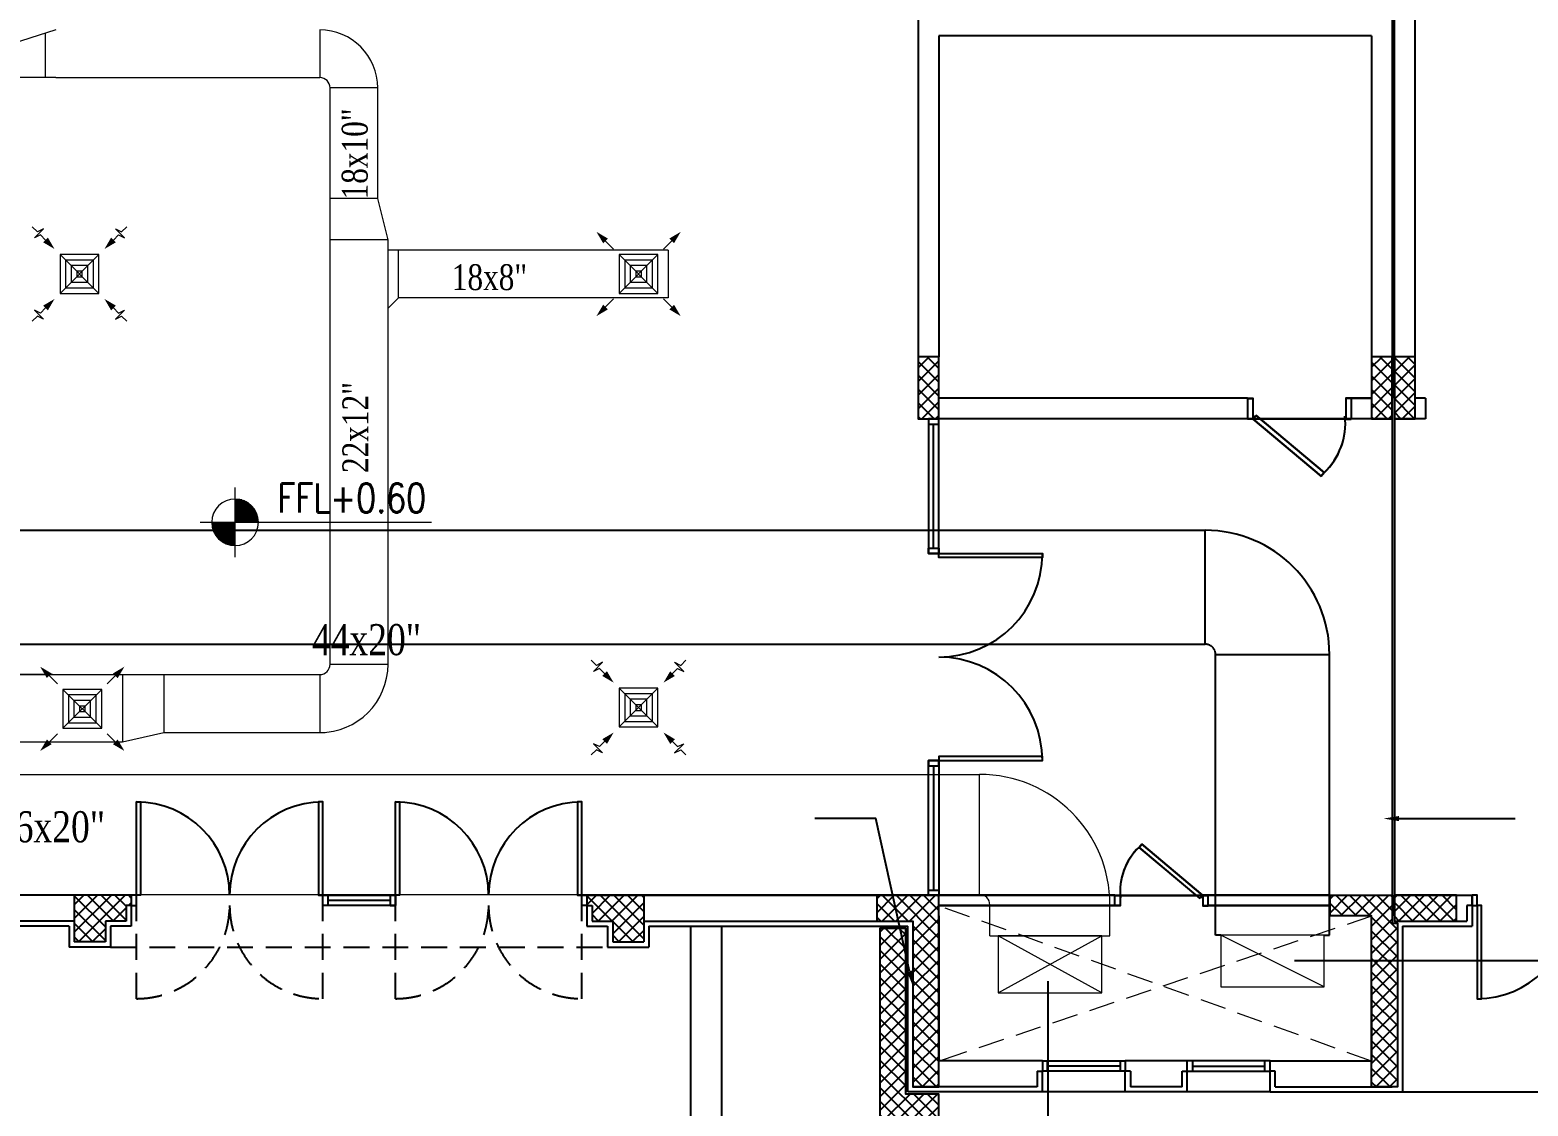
# Model space of a CAD drawing. Extents: x 278386 to 404536, y 8015 to 97114.
# Drawn here: x 360749 to 375218, y 66399 to 76790 of the extents above; entities that cross this region are included whole.
import ezdxf
from ezdxf.enums import TextEntityAlignment as Align

# ---------------------------------------------------------------- set-up
doc = ezdxf.new("R2010")
doc.units = 0
doc.header["$LTSCALE"] = 2
doc.header["$MEASUREMENT"] = 0
doc.linetypes.add('1-BLOCK-A_FLOOR PLAN$0$HIDDEN2', pattern=[0.1875, 0.125, -0.0625])
doc.linetypes.add('HIDDEN', pattern=[0.375, 0.25, -0.125])
doc.layers.get('0').update_dxf_attribs({"color": 1})
for name, color, linetype, lineweight in [('-D', 2, 'Continuous', 13), ('-DT', 4, 'Continuous', 13), ('1-BLOCK-A_FLOOR PLAN$0$ABOVE', 1, '1-BLOCK-A_FLOOR PLAN$0$HIDDEN2', 13), ('1-BLOCK-A_FLOOR PLAN$0$LEVEL', 1, 'Continuous', 13), ('ac duct1', 50, 'Continuous', 13), ('fresh air', 6, 'Continuous', 13)]:
    doc.layers.add(name, color=color, linetype=linetype, lineweight=lineweight)
for name, color, linetype in [('1-BLOCK-A_FLOOR PLAN$0$AXIS-DIM', 1, 'Continuous'), ('1-BLOCK-A_FLOOR PLAN$0$CLADDING', 1, 'Continuous'), ('1-BLOCK-A_FLOOR PLAN$0$COL', 1, 'Continuous'), ('1-BLOCK-A_FLOOR PLAN$0$COL-HAT', 1, 'Continuous'), ('1-BLOCK-A_FLOOR PLAN$0$COLUMN', 1, 'Continuous'), ('1-BLOCK-A_FLOOR PLAN$0$DOOR', 1, 'Continuous'), ('1-BLOCK-A_FLOOR PLAN$0$EXP-JOINT', 1, 'Continuous'), ('1-BLOCK-A_FLOOR PLAN$0$STAIR', 1, 'Continuous'), ('1-BLOCK-A_FLOOR PLAN$0$WALL', 1, 'Continuous'), ('1-BLOCK-A_FLOOR PLAN$0$WIN', 1, 'Continuous'), ('ex text', 93, 'Continuous'), ('ext', 93, 'Continuous'), ('TITLE-A$0$1-BLOCK-A_FLOOR PLAN$0$ROAD', 1, 'Continuous')]:
    doc.layers.add(name, color=color, linetype=linetype)
doc.styles.add('1-BLOCK-A_FLOOR PLAN$0$RomanS', font='romans.shx')
doc.styles.add('DIMTEXT', font='romans.shx', dxfattribs={"width": 0.75})
doc.styles.add('IBA', font='romantic.ttf', dxfattribs={"width": 0.8, "height": 0.3})
doc.styles.add('manohar', font='romantic.ttf', dxfattribs={"width": 0.8, "height": 0.25})
doc.dimstyles.new('LEADER', dxfattribs={"dimscale": 0.2, "dimtxt": 1.8, "dimasz": 2, "dimexe": 2, "dimexo": 1.5, "dimgap": 1, "dimtad": 1, "dimlfac": 100, "dimzin": 13, "dimdsep": 46, "dimtxsty": 'DIMTEXT', "dimcen": 1.5, "dimdle": 2, "dimclrd": 4, "dimclre": 256, "dimclrt": 4, "dimadec": 0, "dimazin": 0, "dimtfac": 1, "dimtix": 1, "dimtmove": 2, "dimatfit": 0, "dimfxl": 2, "dimtolj": 1, "dimtzin": 13, "dimarcsym": 0})
pattern_1 = [(45, (-807.44601, -362.50535), (-0.066291261, 0.066291261), []), (135, (-807.44601, -362.50535), (-0.066291261, -0.066291261), [])]

# ---------------------------------------------------------------- blocks, each defined once
blk = doc.blocks.new('1-BLOCK-A_FLOOR PLAN$0$W80')
at = {"color": 8}
for p, q in [((0, 0.1), (0.8, 0.1)), ((0.8, 0), (0, 0)), ((0.05, 0), (0.05, 0.1)), ((0.75, 0.05), (0.05, 0.05)), ((0.75, 0.1), (0.75, 0))]:
    blk.add_line(p, q, dxfattribs=at)
blk = doc.blocks.new('1-BLOCK-A_FLOOR PLAN$0$ZA_TARGT')
at = {"color": 8}
for p, q in [((0, 0.75), (0, -0.75)), ((-0.373, 0.333), (0, 0.333)), ((-0.353, 0.354), (0, 0.354)), ((-0.331, 0.375), (0, 0.375)), ((-0.305, 0.396), (0, 0.396)), ((-0.276, 0.417), (0, 0.417)), ((-0.242, 0.438), (0, 0.438)), ((-0.2, 0.458), (0, 0.458)), ((-0.143, 0.479), (0, 0.479)), ((-0.75, 0), (0.75, 0)), ((-0.5, 0.021), (0, 0.021)), ((-0.498, 0.042), (0, 0.042)), ((-0.496, 0.063), (0, 0.063)), ((-0.493, 0.083), (0, 0.083)), ((-0.489, 0.104), (0, 0.104)), ((-0.484, 0.125), (0, 0.125)), ((-0.478, 0.146), (0, 0.146)), ((-0.471, 0.167), (0, 0.167)), ((-0.464, 0.188), (0, 0.188)), ((-0.455, 0.208), (0, 0.208)), ((-0.444, 0.229), (0, 0.229)), ((-0.433, 0.25), (0, 0.25)), ((-0.42, 0.271), (0, 0.271)), ((-0.406, 0.292), (0, 0.292)), ((-0.39, 0.313), (0, 0.313)), ((0, 0), (0.5, 0)), ((0, 0), (0.5, 0)), ((0.5, -0.021), (0, -0.021)), ((0.498, -0.042), (0, -0.042)), ((0.496, -0.063), (0, -0.063)), ((0.493, -0.083), (0, -0.083)), ((0.489, -0.104), (0, -0.104)), ((0.484, -0.125), (0, -0.125)), ((0.478, -0.146), (0, -0.146)), ((0.471, -0.167), (0, -0.167)), ((0.464, -0.188), (0, -0.188)), ((0.455, -0.208), (0, -0.208)), ((0.444, -0.229), (0, -0.229)), ((0.433, -0.25), (0, -0.25)), ((0.42, -0.271), (0, -0.271)), ((0.406, -0.292), (0, -0.292)), ((0.39, -0.313), (0, -0.313)), ((0.373, -0.333), (0, -0.333)), ((0.353, -0.354), (0, -0.354)), ((0.331, -0.375), (0, -0.375)), ((0.305, -0.396), (0, -0.396)), ((0.276, -0.417), (0, -0.417)), ((0.242, -0.438), (0, -0.438)), ((0.2, -0.458), (0, -0.458)), ((0.143, -0.479), (0, -0.479))]:
    blk.add_line(p, q, dxfattribs=at)
blk.add_circle((0, 0), 0.5, dxfattribs=at)
blk = doc.blocks.new('1-BLOCK-A_FLOOR PLAN$0$DOOR-1')
at = {"layer": '1-BLOCK-A_FLOOR PLAN$0$DOOR', "color": 9}
for p, q in [((0, 0), (-0.461, -0.549)), ((0, 0), (0.029, -0.024)), ((0.029, -0.024), (-0.432, -0.573)), ((-0.432, -0.573), (-0.461, -0.549))]:
    blk.add_line(p, q, dxfattribs=at)
blk.add_arc((-0.034, -0.194), 0.55, 223.5862, 275.8832, dxfattribs=at)
blk = doc.blocks.new('1-BLOCK-A_FLOOR PLAN', base_point=(138.43, 17.087))
at = {"layer": '1-BLOCK-A_FLOOR PLAN$0$COL-HAT'}
h = blk.add_hatch(dxfattribs=at)
h.set_pattern_fill('ANSI37', color=8, scale=0.75, style=0)
h.set_pattern_definition(pattern_1)
h.paths.add_polyline_path([(105.4, 80.4), (105.4, 79.8), (105.6, 79.8), (105.6, 80.4)])
h = blk.add_hatch(dxfattribs=at)
h.set_pattern_fill('ANSI37', color=8, scale=0.75, style=0)
h.set_pattern_definition(pattern_1)
h.paths.add_polyline_path([(109.98, 79.8), (109.98, 80.4), (109.78, 80.4), (109.78, 79.8)])
h = blk.add_hatch(dxfattribs=at)
h.set_pattern_fill('ANSI37', color=8, scale=0.75, style=0)
h.set_pattern_definition(pattern_1)
h.paths.add_polyline_path([(110.2, 79.8), (110.2, 80.4), (110, 80.4), (110, 79.8)])
at = {"layer": '1-BLOCK-A_FLOOR PLAN$0$COL-HAT', "linetype": 'Continuous'}
h = blk.add_hatch(dxfattribs=at)
h.set_pattern_fill('ANSI37', color=8, scale=0.75, style=0)
h.set_pattern_definition([(45, (97.25004, 74.75), (-0.066291, 0.066291), []), (135, (97.25004, 74.75), (-0.066291, -0.066291), [])])
h.paths.add_polyline_path([(97.75, 75.1), (97.8, 75.1), (97.8, 75.2), (97.25, 75.2), (97.25, 74.75), (97.55, 74.75), (97.55, 74.95), (97.75, 74.95)])
h = blk.add_hatch(dxfattribs=at)
h.set_pattern_fill('ANSI37', color=8, scale=0.75, style=0)
h.set_pattern_definition([(45, (102.2013, 74.75), (-0.066291, 0.066291), []), (135, (102.2013, 74.75), (-0.066291, -0.066291), [])])
h.paths.add_polyline_path([(102.75, 75.2), (102.201, 75.2), (102.201, 75.1), (102.251, 75.1), (102.251, 74.95), (102.45, 74.95), (102.45, 74.75), (102.75, 74.75)])
h = blk.add_hatch(dxfattribs=at)
h.set_pattern_fill('ANSI37', color=8, scale=0.75, style=0)
h.set_pattern_definition([(45, (105, 73.34958), (-0.0662913, 0.0662913), []), (135, (105, 73.34958), (-0.0662913, -0.0662913), [])])
h.paths.add_polyline_path([(105.6, 75.2), (105, 75.2), (105, 74.95), (105.35, 74.95), (105.35, 73.35), (105.6, 73.35)])
h = blk.add_hatch(dxfattribs=at)
h.set_pattern_fill('ANSI37', color=8, scale=0.75, style=0)
h.set_pattern_definition([(45, (109.38, 73.34958), (-0.0662913, 0.0662913), []), (135, (109.38, 73.34958), (-0.0662913, -0.0662913), [])])
h.paths.add_polyline_path([(109.98, 75.2), (109.38, 75.2), (109.38, 75), (109.78, 75), (109.78, 73.35), (110.03, 73.35), (110.03, 74.93), (109.98, 74.93)])
h = blk.add_hatch(dxfattribs=at)
h.set_pattern_fill('ANSI37', color=8, scale=0.75, style=0)
h.set_pattern_definition([(45, (110, 74.95), (-0.066291, 0.066291), []), (135, (110, 74.95), (-0.066291, -0.066291), [])])
h.paths.add_polyline_path([(110.6, 75.2), (110, 75.2), (110, 74.95), (110.6, 74.95)])
h = blk.add_hatch(dxfattribs=at)
h.set_pattern_fill('ANSI37', color=8, scale=0.75, style=0)
h.set_pattern_definition([(45, (105.03, 73.03), (-0.0662913, 0.0662913), []), (135, (105.03, 73.03), (-0.0662913, -0.0662913), [])])
h.paths.add_polyline_path([(105.6, 73.28), (105.5, 73.28), (105.5, 73.03), (105.6, 73.03)])
h.paths.add_polyline_path([(105.5, 73.28), (105.28, 73.28), (105.28, 74.88), (105.03, 74.88), (105.03, 73.03), (105.5, 73.03)])
at = {"layer": '1-BLOCK-A_FLOOR PLAN$0$ABOVE', "color": 8}
for p, q in [((109.78, 73.598), (105.6, 75.098)), ((109.78, 74.998), (105.6, 73.598))]:
    blk.add_line(p, q, dxfattribs=at)
at = {"layer": '1-BLOCK-A_FLOOR PLAN$0$AXIS-DIM', "color": 8, "linetype": 'Continuous'}
for points in [[(105.318, 74.467), (104.992, 75.94), (104.402, 75.94)], [(110.046, 75.94), (110.673, 75.94), (111.165, 75.94)]]:
    blk.add_lwpolyline(points, dxfattribs=at)
for points in [[(110.046, 75.915), (109.896, 75.94), (110.046, 75.965)], [(105.342, 74.472), (105.35, 74.32), (105.293, 74.461)]]:
    blk.add_solid(points, dxfattribs=at)
at = {"layer": '1-BLOCK-A_FLOOR PLAN$0$CLADDING', "color": 8}
for p, q in [((97.8, 75.1), (97.8, 74.9)), ((102.201, 75.1), (102.201, 74.9)), ((110.75, 75.1), (110.75, 74.9)), ((97.2, 74.9), (94.7, 74.9)), ((97.2, 74.9), (94.7, 74.9)), ((97.2, 74.9, 0), (97.2, 74.7, 0)), ((97.8, 74.9), (97.6, 74.9)), ((97.6, 74.9, 0), (97.6, 74.7, 0)), ((102.201, 74.9), (102.4, 74.9)), ((102.4, 74.9, 0), (102.4, 74.7, 0)), ((102.8, 74.9), (105.3, 74.9)), ((102.8, 74.9), (105.3, 74.9)), ((102.8, 74.9, 0), (102.8, 74.7, 0)), ((105.3, 73.3), (105.3, 74.9)), ((105.3, 73.3), (105.3, 74.9)), ((110.08, 74.9), (110.65, 74.9)), ((110.08, 74.9), (110.75, 74.9)), ((110.08, 74.9), (110.08, 73.3)), ((97.6, 74.7, 0), (97.2, 74.7)), ((102.4, 74.7), (102.8, 74.7, 0)), ((106.6, 73.3), (106.6, 73.5)), ((107.4, 73.3), (107.4, 73.5)), ((107.4, 73.3), (107.4, 73.5)), ((108, 73.3), (108, 73.5)), ((108, 73.3), (108, 73.5)), ((108.8, 73.3), (108.8, 73.5)), ((108.8, 73.3), (108.8, 73.5)), ((106.6, 73.3), (105.3, 73.3)), ((108, 73.3), (107.4, 73.3)), ((108, 73.3), (107.4, 73.3)), ((108.8, 73.3), (110.08, 73.3))]:
    blk.add_line(p, q, dxfattribs=at)
at = {"layer": '1-BLOCK-A_FLOOR PLAN$0$COL', "color": 8}
for p, q in [((97.8, 75.2), (97.25, 75.2, 0)), ((97.25, 75.2, 0), (97.25, 74.75, 0)), ((97.75, 75.1), (97.75, 74.95)), ((97.8, 75.1), (97.75, 75.1)), ((97.8, 75.2), (97.8, 75.1)), ((102.201, 75.2), (102.75, 75.2, 0)), ((102.201, 75.2), (102.201, 75.1)), ((102.201, 75.2), (102.201, 75.1)), ((102.201, 75.1), (102.251, 75.1)), ((102.251, 75.1), (102.251, 74.95)), ((102.75, 75.2, 0), (102.75, 74.75, 0)), ((110, 75), (110, 75.2)), ((97.75, 74.95), (97.55, 74.95)), ((97.55, 74.95, 0), (97.55, 74.75, 0)), ((102.251, 74.95), (102.45, 74.95)), ((102.45, 74.95, 0), (102.45, 74.75, 0)), ((97.55, 74.75, 0), (97.25, 74.75, 0)), ((102.45, 74.75, 0), (102.75, 74.75, 0))]:
    blk.add_line(p, q, dxfattribs=at)
at = {"layer": '1-BLOCK-A_FLOOR PLAN$0$COLUMN', "color": 8}
for points in [[(105.4, 80.4), (105.4, 79.8), (105.6, 79.8), (105.6, 80.4)], [(109.78, 79.8), (109.98, 79.8), (109.98, 80.4), (109.78, 80.4)], [(110, 79.8), (110.2, 79.8), (110.2, 80.4), (110, 80.4)], [(105, 74.95), (105.35, 74.95), (105.35, 73.35), (105.6, 73.35), (105.6, 75.2), (105, 75.2)], [(109.38, 75.2), (109.98, 75.2), (109.98, 74.93), (110.03, 74.93), (110.03, 73.35), (109.78, 73.35), (109.78, 75), (109.38, 75)], [(110.6, 74.95), (110.6, 75.2), (110, 75.2), (110, 74.95)]]:
    blk.add_lwpolyline(points, close=True, dxfattribs=at)
blk.add_lwpolyline([(105.6, 73.03), (105.6, 73.28), (105.28, 73.28), (105.28, 74.88), (105.03, 74.88), (105.03, 73.03), (105.6, 73.03)], dxfattribs=at)
at = {"layer": '1-BLOCK-A_FLOOR PLAN$0$DOOR', "color": 8}
for p, q in [((109.582, 79.8), (108.582, 79.8)), ((109.582, 79.798), (108.582, 79.798)), ((99.65, 75.1), (99.65, 75.2)), ((99.65, 75.2), (100.351, 75.2)), ((100.351, 75.1), (99.65, 75.1)), ((100.301, 75.15), (99.7, 75.15)), ((100.351, 75.2), (100.351, 75.1)), ((102.151, 75.1), (102.151, 75.2)), ((102.151, 75.2), (102.201, 75.2)), ((102.201, 75.1), (102.151, 75.1)), ((107.3, 75.2), (108.2, 75.2)), ((107.3, 75.2), (108.2, 75.2)), ((107.3, 75.198), (108.2, 75.198))]:
    blk.add_line(p, q, dxfattribs=at)
at = {"layer": '1-BLOCK-A_FLOOR PLAN$0$DOOR', "color": 8, "linetype": '1-BLOCK-A_FLOOR PLAN$0$HIDDEN2'}
blk.add_line((97.6, 74.7, 0), (102.4, 74.7, 0), dxfattribs=at)
at = {"layer": '1-BLOCK-A_FLOOR PLAN$0$DOOR', "color": 8}
for points in [[(108.582, 80), (108.632, 80), (108.632, 79.8), (108.582, 79.8)], [(108.582, 79.998), (108.632, 79.998), (108.632, 79.798), (108.582, 79.798)], [(109.582, 80), (109.532, 80), (109.532, 79.8), (109.582, 79.8)], [(109.582, 79.998), (109.532, 79.998), (109.532, 79.798), (109.582, 79.798)], [(107.3, 75.2), (107.35, 75.2), (107.35, 75.1), (107.3, 75.1)], [(107.3, 75.2), (107.35, 75.2), (107.35, 75.1), (107.3, 75.1)], [(107.3, 75.198), (107.35, 75.198), (107.35, 75.098), (107.3, 75.098)], [(108.2, 75.2), (108.15, 75.2), (108.15, 75.1), (108.2, 75.1)], [(108.2, 75.2), (108.15, 75.2), (108.15, 75.1), (108.2, 75.1)], [(108.2, 75.198), (108.15, 75.198), (108.15, 75.098), (108.2, 75.098)]]:
    blk.add_lwpolyline(points, dxfattribs=at)
for points in [[(105.6, 78.5), (106.6, 78.5), (106.6, 78.46), (105.6, 78.46)], [(105.6, 76.5), (106.6, 76.5), (106.6, 76.54), (105.6, 76.54)], [(97.85, 75.201), (97.85, 76.101), (97.89, 76.101), (97.89, 75.201)], [(99.65, 75.201), (99.65, 76.101), (99.61, 76.101), (99.61, 75.201)], [(100.351, 75.201), (100.351, 76.101), (100.391, 76.101), (100.391, 75.201)], [(102.151, 75.201), (102.151, 76.101), (102.111, 76.101), (102.111, 75.201)], [(97.85, 75.1), (97.85, 75.2), (97.8, 75.2), (97.8, 75.1)], [(99.65, 75.1), (99.65, 75.2), (99.7, 75.2), (99.7, 75.1)], [(100.351, 75.1), (100.351, 75.2), (100.301, 75.2), (100.301, 75.1)], [(110.8, 75.1), (110.8, 75.2), (110.75, 75.2), (110.75, 75.1)], [(110.8, 75.1), (110.8, 74.2), (110.84, 74.2), (110.84, 75.1)]]:
    blk.add_lwpolyline(points, close=True, dxfattribs=at)
at = {"layer": '1-BLOCK-A_FLOOR PLAN$0$DOOR', "color": 8, "linetype": '1-BLOCK-A_FLOOR PLAN$0$HIDDEN2'}
for points in [[(98.75, 75.101, -0.414214), (97.85, 74.201), (97.85, 75.101)], [(98.75, 75.101, 0.414214), (99.65, 74.201), (99.65, 75.101)], [(101.251, 75.101, -0.414214), (100.351, 74.201), (100.351, 75.101)], [(101.251, 75.101, 0.414214), (102.151, 74.201), (102.151, 75.101)]]:
    blk.add_lwpolyline(points, format="xyb", dxfattribs=at)
at = {"layer": '1-BLOCK-A_FLOOR PLAN$0$DOOR', "color": 8}
for centre, radius, start, end in [((105.6, 78.5), 1, 270, 0), ((105.6, 76.5), 1, 0, 90), ((97.85, 75.201), 0.9, 0, 90), ((99.65, 75.201), 0.9, 90, 180), ((100.351, 75.201), 0.9, 0, 90), ((102.151, 75.201), 0.9, 90, 180), ((110.8, 75.1), 0.9, 270, 360)]:
    blk.add_arc(centre, radius, start, end, dxfattribs=at)
at = {"layer": '1-BLOCK-A_FLOOR PLAN$0$EXP-JOINT', "color": 8}
for p, q in [((109.98, 79.8), (109.98, 75.2)), ((110, 79.8), (110, 75.2))]:
    blk.add_line(p, q, dxfattribs=at)
at = {"layer": '1-BLOCK-A_FLOOR PLAN$0$LEVEL', "color": 8, "linetype": 'Continuous'}
blk.add_line((99.14, 78.801), (100.701, 78.801), dxfattribs=at)
at = {"layer": '1-BLOCK-A_FLOOR PLAN$0$STAIR', "color": 8}
for p, q in [((103.2, 74.9), (103.2, 72.101)), ((103.5, 74.9), (103.5, 72.225)), ((110.08, 73.3), (112.638, 73.3))]:
    blk.add_line(p, q, dxfattribs=at)
at = {"layer": '1-BLOCK-A_FLOOR PLAN$0$WALL', "color": 8}
for p, q in [((109.98, 87.07), (109.98, 79.8)), ((110, 80), (110, 86.8)), ((110.2, 80), (110.2, 86.8)), ((105.4, 85.998), (105.4, 80.398)), ((105.6, 83.498), (105.6, 80.4)), ((105.6, 83.498), (105.6, 82.3)), ((109.78, 83.498), (105.6, 83.498)), ((109.78, 83.498), (109.78, 80)), ((108.582, 80), (105.6, 80)), ((108.582, 80), (108.582, 79.8)), ((108.582, 80), (108.582, 79.8)), ((108.582, 79.998), (108.582, 79.798)), ((108.582, 79.998), (108.582, 79.798)), ((109.582, 80), (109.582, 79.8)), ((109.78, 80), (109.582, 80)), ((109.582, 80), (109.582, 79.8)), ((109.582, 79.998), (109.582, 79.798)), ((109.78, 79.998), (109.582, 79.998)), ((109.582, 79.998), (109.582, 79.798)), ((110, 80), (110, 79.8)), ((110.3, 80), (110.2, 80)), ((110.3, 80), (110.3, 79.8)), ((110.3, 80), (110.3, 79.8)), ((108.582, 79.8), (105.6, 79.8)), ((109.98, 79.8), (109.582, 79.8)), ((110.3, 79.8), (110, 79.8)), ((97.25, 75.2, 0), (94.4, 75.2)), ((97.8, 75.2), (97.8, 75.1)), ((102.75, 75.2), (105.6, 75.2)), ((107.3, 75.2), (105.6, 75.2)), ((107.3, 75.2), (105.6, 75.2)), ((107.3, 75.198), (105.6, 75.198)), ((107.3, 75.1), (105.6, 75.1)), ((107.3, 75.1), (105.6, 75.1)), ((107.3, 75.098), (105.6, 75.098)), ((107.3, 75.1), (107.3, 75.2)), ((107.3, 75.1), (107.3, 75.2)), ((107.3, 75.098), (107.3, 75.198)), ((109.38, 75.2), (108.2, 75.2)), ((108.2, 75.1), (108.2, 75.2)), ((109.38, 75.2), (108.2, 75.2)), ((108.2, 75.1), (108.2, 75.2)), ((109.38, 75.198), (108.2, 75.198)), ((108.2, 75.098), (108.2, 75.198)), ((109.38, 75.1), (108.2, 75.1)), ((109.38, 75.1), (108.2, 75.1)), ((109.38, 75.098), (108.2, 75.098)), ((110, 75.2), (110.75, 75.2)), ((110.75, 75.1), (110.7, 75.1)), ((110.7, 75.1), (110.7, 74.95)), ((110.75, 75.1), (110.75, 75.2)), ((105.6, 75), (105.6, 73.6)), ((97.25, 74.95, 0), (94.65, 74.95)), ((102.75, 74.95), (105.35, 74.95)), ((105.35, 74.95), (105.35, 73.35)), ((110, 74.95), (110.7, 74.95)), ((109.78, 74.301), (109.78, 73.6)), ((109.78, 74.301), (109.78, 73.6)), ((106.6, 73.6), (105.6, 73.6)), ((106.6, 73.6), (106.6, 73.5)), ((107.4, 73.6), (107.4, 73.5)), ((108, 73.6), (107.4, 73.6)), ((107.4, 73.6), (107.4, 73.5)), ((108, 73.6), (107.4, 73.6)), ((108, 73.5), (108, 73.6)), ((108, 73.5), (108, 73.6)), ((108.8, 73.6), (109.78, 73.6)), ((108.8, 73.5), (108.8, 73.6)), ((108.8, 73.6), (109.78, 73.6)), ((108.8, 73.5), (108.8, 73.6)), ((106.55, 73.5), (106.6, 73.5)), ((106.55, 73.5), (106.55, 73.35)), ((107.45, 73.5), (107.4, 73.5)), ((107.45, 73.5), (107.4, 73.5)), ((107.45, 73.5), (107.45, 73.35)), ((107.45, 73.5), (107.45, 73.35)), ((107.95, 73.35), (107.95, 73.5)), ((107.95, 73.5), (108, 73.5)), ((107.95, 73.35), (107.95, 73.5)), ((107.95, 73.5), (108, 73.5)), ((108.85, 73.5), (108.8, 73.5)), ((108.85, 73.5), (108.8, 73.5)), ((108.85, 73.35), (108.85, 73.5)), ((108.85, 73.35), (108.85, 73.5)), ((106.55, 73.35), (105.35, 73.35)), ((107.95, 73.35), (107.45, 73.35)), ((107.95, 73.35), (107.45, 73.35)), ((108.85, 73.35), (109.98, 73.35))]:
    blk.add_line(p, q, dxfattribs=at)
at = {"layer": '1-BLOCK-A_FLOOR PLAN$0$WALL', "color": 8, "linetype": 'Continuous'}
blk.add_line((109.78, 74.301), (109.78, 75), dxfattribs=at)
blk.add_line((109.78, 74.301), (109.78, 75), dxfattribs=at)
at = {"layer": '1-BLOCK-A_FLOOR PLAN$0$WIN', "color": 8}
for p, q in [((105.55, 78.55), (105.55, 79.75)), ((105.55, 76.45), (105.55, 75.25)), ((107.4, 73.3), (106.6, 73.3)), ((107.4, 73.3), (106.6, 73.3)), ((108.8, 73.3), (108, 73.3)), ((108.8, 73.3), (108, 73.3))]:
    blk.add_line(p, q, dxfattribs=at)
for points in [[(105.6, 79.8), (105.5, 79.8), (105.5, 79.75), (105.6, 79.75)], [(105.5, 78.5), (105.6, 78.5), (105.6, 79.8), (105.5, 79.8)], [(105.6, 78.5), (105.5, 78.5), (105.5, 78.55), (105.6, 78.55)], [(105.6, 76.5), (105.5, 76.5), (105.5, 76.45), (105.6, 76.45)], [(105.5, 76.5), (105.6, 76.5), (105.6, 75.2), (105.5, 75.2)], [(105.6, 75.2), (105.5, 75.2), (105.5, 75.25), (105.6, 75.25)]]:
    blk.add_lwpolyline(points, close=True, dxfattribs=at)
at = {"layer": '1-BLOCK-A_FLOOR PLAN$0$DOOR', "color": 8}
for p, xscale, yscale, zscale, rotation in [((108.632, 79.8), 1.202016653564272, 1.202016653564272, 1.202016653564272, 90.00000004245815), ((108.632, 79.798), 1.202016653564272, 1.202016653564272, 1.202016653564272, 90.00000004245818), ((108.15, 75.2), 1.074163732235149, 1.074163732235149, 1.074163732235149, 269.9999999153096), ((108.15, 75.2), 1.074163732235149, 1.074163732235149, 1.074163732235149, 269.9999999153096), ((108.15, 75.198), 1.074163732235149, 1.074163732235149, 1.074163732235149, 269.9999999153096)]:
    blk.add_blockref('1-BLOCK-A_FLOOR PLAN$0$DOOR-1', p, dxfattribs=dict(at, xscale=xscale, yscale=yscale, zscale=zscale, rotation=rotation))
at = {"layer": '1-BLOCK-A_FLOOR PLAN$0$LEVEL', "color": 8, "linetype": 'Continuous', "xscale": -0.4499999988749224, "yscale": 0.4499999988749224, "zscale": 0.449999998875, "rotation": 180}
blk.add_blockref('1-BLOCK-A_FLOOR PLAN$0$ZA_TARGT', (98.803, 78.801), dxfattribs=at)
at = {"layer": '1-BLOCK-A_FLOOR PLAN$0$WIN', "color": 8}
blk.add_blockref('1-BLOCK-A_FLOOR PLAN$0$W80', (106.6, 73.5), dxfattribs=at)
blk.add_blockref('1-BLOCK-A_FLOOR PLAN$0$W80', (106.6, 73.5), dxfattribs=at)
at = {"layer": '1-BLOCK-A_FLOOR PLAN$0$WIN', "color": 8, "xscale": -1}
blk.add_blockref('1-BLOCK-A_FLOOR PLAN$0$W80', (108.8, 73.5), dxfattribs=at)
blk.add_blockref('1-BLOCK-A_FLOOR PLAN$0$W80', (108.8, 73.5), dxfattribs=at)
at = {"layer": '1-BLOCK-A_FLOOR PLAN$0$LEVEL', "color": 8, "style": '1-BLOCK-A_FLOOR PLAN$0$RomanS', "width": 0.8}
blk.add_text('FFL+0.60', height=0.2812, dxfattribs=at).set_placement((99.93, 79.036), align=Align.MIDDLE)
blk = doc.blocks.new('A$C51B27907')
blk.add_blockref('1-BLOCK-A_FLOOR PLAN', (123.971, 2.307))
blk = doc.blocks.new('G S 14')
at = {"layer": '-DT', "color": 7}
for p, q in [((-0.345, 0.345), (-0.225, 0.225)), ((0.225, 0.225), (0.345, 0.345)), ((-0.345, -0.345), (-0.225, -0.225)), ((0.225, -0.225), (0.345, -0.345))]:
    blk.add_line(p, q, dxfattribs=at)
at = {"layer": '-DT', "color": 1}
for p, q in [((-0.175, 0.175), (0.175, -0.175)), ((-0.175, -0.175), (0.175, 0.175))]:
    blk.add_line(p, q, dxfattribs=at)
at = {"layer": '-DT', "color": 7}
for points in [[(-0.38, 0.38, 0, 0.06, 0), (-0.298, 0.298, 0.06, 0.06, 0)], [(0.38, 0.38, 0, 0.06, 0), (0.298, 0.298, 0.06, 0.06, 0)], [(-0.38, -0.38, 0, 0.06, 0), (-0.298, -0.298, 0.06, 0.06, 0)], [(0.38, -0.38, 0, 0.06, 0), (0.298, -0.298, 0.06, 0.06, 0)]]:
    blk.add_lwpolyline(points, format="xyseb", dxfattribs=at)
blk.add_lwpolyline([(-0.175, -0.175), (0.175, -0.175), (0.175, 0.175), (-0.175, 0.175)], close=True, dxfattribs=at)
at = {"layer": '-DT', "color": 1}
for points in [[(-0.125, -0.125), (0.125, -0.125), (0.125, 0.125), (-0.125, 0.125)], [(-0.075, -0.075), (0.075, -0.075), (0.075, 0.075), (-0.075, 0.075)], [(-0.025, -0.025), (0.025, -0.025), (0.025, 0.025), (-0.025, 0.025)]]:
    blk.add_lwpolyline(points, close=True, dxfattribs=at)
blk = doc.blocks.new('G R 12')
at = {"layer": '-DT', "color": 7}
for p, q in [((-0.426, 0.426), (-0.38, 0.38)), ((-0.426, 0.426), (-0.38, 0.38)), ((-0.407, 0.326), (-0.324, 0.408)), ((-0.407, 0.326), (-0.324, 0.408)), ((-0.324, 0.408), (-0.38, 0.38)), ((-0.324, 0.408), (-0.38, 0.38)), ((0.407, 0.326), (0.324, 0.408)), ((0.324, 0.408), (0.38, 0.38)), ((0.407, 0.326), (0.324, 0.408)), ((0.324, 0.408), (0.38, 0.38)), ((0.426, 0.426), (0.38, 0.38)), ((0.426, 0.426), (0.38, 0.38)), ((-0.352, 0.352), (-0.407, 0.326)), ((-0.352, 0.352), (-0.407, 0.326)), ((-0.352, 0.352), (-0.306, 0.306)), ((-0.352, 0.352), (-0.306, 0.306)), ((0.352, 0.352), (0.306, 0.306)), ((0.352, 0.352), (0.306, 0.306)), ((0.352, 0.352), (0.407, 0.326)), ((0.352, 0.352), (0.407, 0.326)), ((-0.426, -0.426), (-0.38, -0.38)), ((-0.426, -0.426), (-0.38, -0.38)), ((-0.352, -0.352), (-0.407, -0.326)), ((-0.407, -0.326), (-0.324, -0.408)), ((-0.352, -0.352), (-0.407, -0.326)), ((-0.407, -0.326), (-0.324, -0.408)), ((-0.324, -0.408), (-0.38, -0.38)), ((-0.324, -0.408), (-0.38, -0.38)), ((-0.352, -0.352), (-0.306, -0.306)), ((-0.352, -0.352), (-0.306, -0.306)), ((0.352, -0.352), (0.306, -0.306)), ((0.352, -0.352), (0.306, -0.306)), ((0.407, -0.326), (0.324, -0.408)), ((0.407, -0.326), (0.324, -0.408)), ((0.324, -0.408), (0.38, -0.38)), ((0.324, -0.408), (0.38, -0.38)), ((0.352, -0.352), (0.407, -0.326)), ((0.352, -0.352), (0.407, -0.326)), ((0.426, -0.426), (0.38, -0.38)), ((0.426, -0.426), (0.38, -0.38))]:
    blk.add_line(p, q, dxfattribs=at)
at = {"layer": '-DT', "color": 1}
for p, q in [((-0.175, 0.175), (0.175, -0.175)), ((-0.175, -0.175), (0.175, 0.175)), ((-0.175, 0.175), (0.175, -0.175)), ((-0.175, -0.175), (0.175, 0.175))]:
    blk.add_line(p, q, dxfattribs=at)
at = {"layer": '-DT', "color": 7}
for points in [[(-0.225, 0.225, 0, 0.06, 0), (-0.306, 0.306, 0.06, 0.06, 0)], [(-0.225, 0.225, 0, 0.06, 0), (-0.306, 0.306, 0.06, 0.06, 0)], [(0.225, 0.225, 0, 0.06, 0), (0.306, 0.306, 0.06, 0.06, 0)], [(0.225, 0.225, 0, 0.06, 0), (0.306, 0.306, 0.06, 0.06, 0)], [(-0.225, -0.225, 0, 0.06, 0), (-0.306, -0.306, 0.06, 0.06, 0)], [(-0.225, -0.225, 0, 0.06, 0), (-0.306, -0.306, 0.06, 0.06, 0)], [(0.225, -0.225, 0, 0.06, 0), (0.306, -0.306, 0.06, 0.06, 0)], [(0.225, -0.225, 0, 0.06, 0), (0.306, -0.306, 0.06, 0.06, 0)]]:
    blk.add_lwpolyline(points, format="xyseb", dxfattribs=at)
blk.add_lwpolyline([(-0.175, -0.175), (0.175, -0.175), (0.175, 0.175), (-0.175, 0.175)], close=True, dxfattribs=at)
blk.add_lwpolyline([(-0.175, -0.175), (0.175, -0.175), (0.175, 0.175), (-0.175, 0.175)], close=True, dxfattribs=at)
at = {"layer": '-DT', "color": 1}
for points in [[(-0.125, -0.125), (0.125, -0.125), (0.125, 0.125), (-0.125, 0.125)], [(-0.125, -0.125), (0.125, -0.125), (0.125, 0.125), (-0.125, 0.125)], [(-0.075, -0.075), (0.075, -0.075), (0.075, 0.075), (-0.075, 0.075)], [(-0.075, -0.075), (0.075, -0.075), (0.075, 0.075), (-0.075, 0.075)], [(-0.025, -0.025), (0.025, -0.025), (0.025, 0.025), (-0.025, 0.025)], [(-0.025, -0.025), (0.025, -0.025), (0.025, 0.025), (-0.025, 0.025)]]:
    blk.add_lwpolyline(points, close=True, dxfattribs=at)

msp = doc.modelspace()

# ---------------------------------------------------------------- linework, layer by layer
at = {"layer": '-D'}
msp.add_lwpolyline([(372250, 67550), (373250, 67550), (373250, 68050), (372250, 68050)], close=True, dxfattribs=at)
at = {"layer": '-DT'}
for p, q in [((371100, 67492), (370100, 68042)), ((373250, 67550), (372250, 68050))]:
    msp.add_line(p, q, dxfattribs=at)
at = {"layer": '-DT', "color": 6, "linetype": 'Continuous', "ltscale": 0.3}
msp.add_line((370100, 67492), (371100, 68042), dxfattribs=at)
msp.add_lwpolyline([(370100, 67492), (371100, 67492), (371100, 68042), (370100, 68042)], close=True, dxfattribs=at)
for radius in [1260, 100]:
    msp.add_arc((369920, 68342), radius, 0, 90, dxfattribs=at)
at = {"layer": 'ac duct1'}
for p, q in [((360997, 76790, 0), (360497, 76630, 0)), ((360897, 76758, 0), (360897, 76330, 0)), ((363547, 76790, 0), (363547, 76330, 0)), ((360997, 76330, 0), (356814, 76330, 0)), ((360997, 76330, 0), (363547, 76330, 0)), ((363647, 70665, 0), (363647, 76230, 0)), ((364107, 76230, 0), (363647, 76230, 0)), ((364107, 75164, 0), (364107, 76230, 0)), ((364107, 75164, 0), (363647, 75164, 0)), ((364207, 74764, 0), (364107, 75164, 0)), ((364207, 74764, 0), (363647, 74764, 0)), ((364207, 70665, 0), (364207, 74764, 0)), ((366914, 74664), (364207, 74664, 0)), ((364307, 74204, 0), (364307, 74664, 0)), ((366914, 74664), (366914, 74204)), ((364307, 74204, 0), (364207, 74104, 0)), ((366914, 74204, 0), (364307, 74204, 0)), ((363647, 70665, 0), (364207, 70665, 0)), ((354814, 70565, 0), (362041, 70565, 0)), ((360966, 70565, 0), (354814, 70565, 0)), ((360966, 70565, 0), (354814, 70565, 0)), ((361641, 70565, 0), (361641, 69915, 0)), ((362041, 70565, 0), (362041, 70005, 0)), ((362041, 70565, 0), (363547, 70565, 0)), ((363547, 70565, 0), (363547, 70005, 0)), ((355214, 69915, 0), (361641, 69915, 0)), ((361641, 69915, 0), (362041, 70005, 0)), ((362041, 70005, 0), (363601, 70005, 0))]:
    msp.add_line(p, q, dxfattribs=at)
for centre, radius, start, end in [((363547, 76230, 0), 560, 0, 90), ((363547, 76230, 0), 100, 0, 90), ((363547, 70665, 0), 100, 270, 0), ((363547, 70665, 0), 660, 270, 0)]:
    msp.add_arc(centre, radius, start, end, dxfattribs=at)
at = {"layer": 'ex text', "linetype": 'Continuous'}
for p, q in [((372250, 68050), (372200, 68050)), ((373250, 68050), (373300, 68050))]:
    msp.add_line(p, q, dxfattribs=at)
at = {"layer": 'ext', "linetype": 'Continuous'}
for p, q in [((339317, 71959), (372100, 71959)), ((372100, 70859), (372100, 71959)), ((346031, 70859), (372100, 70859)), ((372200, 68050), (372200, 70759)), ((372200, 70759), (373300, 70759)), ((373300, 68050), (373300, 70759))]:
    msp.add_line(p, q, dxfattribs=at)
msp.add_arc((372100, 70759), 1200, 0, 90, dxfattribs=at)
at = {"layer": 'ext', "linetype": 'HIDDEN'}
msp.add_arc((372100, 70759), 100, 0, 90, dxfattribs=at)
msp.add_arc((372100, 70759), 100, 0, 90, dxfattribs=at)
at = {"layer": 'fresh air', "color": 6, "linetype": 'Continuous', "ltscale": 0.3}
for p, q in [((357906, 69602), (369920, 69602)), ((369920, 68442), (369920, 69602)), ((359093, 68442), (369920, 68442)), ((370020, 68042), (370020, 68342)), ((370020, 68342), (371180, 68342)), ((371180, 68042), (371180, 68342))]:
    msp.add_line(p, q, dxfattribs=at)
at = {"layer": 'fresh air', "color": 9}
for p, q in [((370020, 68042), (371180, 68042)), ((370100, 68042), (371100, 68042))]:
    msp.add_line(p, q, dxfattribs=at)
at = {"layer": 'TITLE-A$0$1-BLOCK-A_FLOOR PLAN$0$ROAD'}
msp.add_arc((363923, 70118), 24330, 5.1431, 5.1431, dxfattribs=at)

# ---------------------------------------------------------------- block references
at = {"layer": '-DT'}
for name, p, xscale, yscale, zscale in [('G R 12', (361227, 74434), 1071.580694820767, 1071.580694820767, 1071.580694820767), ('G S 14', (366627, 74434), 1071.428571428584, 1071.428571428584, 1071.428571428584), ('G S 14', (361254, 70235, 0), 1071.428571428584, 1071.428571428584, 1071.428571428584), ('G R 12', (366627, 70247, 0), 1071.580694820767, 1071.580694820767, 1071.580694820767)]:
    msp.add_blockref(name, p, dxfattribs=dict(at, xscale=xscale, yscale=yscale, zscale=zscale))
at = {"layer": 'ext', "linetype": 'Continuous', "xscale": 1000, "yscale": 1000, "zscale": 1000}
msp.add_blockref('A$C51B27907', (278386, 8015), dxfattribs=at)

# ---------------------------------------------------------------- texts
at = {"layer": 'ac duct1', "style": 'manohar', "width": 0.8}
for s, p in [('18x10"', (364010, 75154, 0)), ('22x12"', (364016, 72512))]:
    msp.add_text(s, height=250, rotation=90, dxfattribs=at).set_placement(p)
msp.add_text('18x8"', height=250, dxfattribs=at).set_placement((364823, 74278))
at = {"layer": 'ex text', "color": 7, "style": 'IBA', "width": 0.8}
for s, p in [('44x20"', (363472, 70753)), ('46x20"', (360420, 68946))]:
    msp.add_text(s, height=300, dxfattribs=at).set_placement(p)

# ---------------------------------------------------------------- leaders
at = {"layer": '-DT'}
for points in [[(372962, 67805), (375546, 67805)], [(370579, 67604), (370579, 65731), (371288, 65731)]]:
    msp.add_leader(points, dimstyle='LEADER', override={"dimgap": 1, "dimtad": 0}, dxfattribs=at)

doc.saveas('drawing.dxf')
